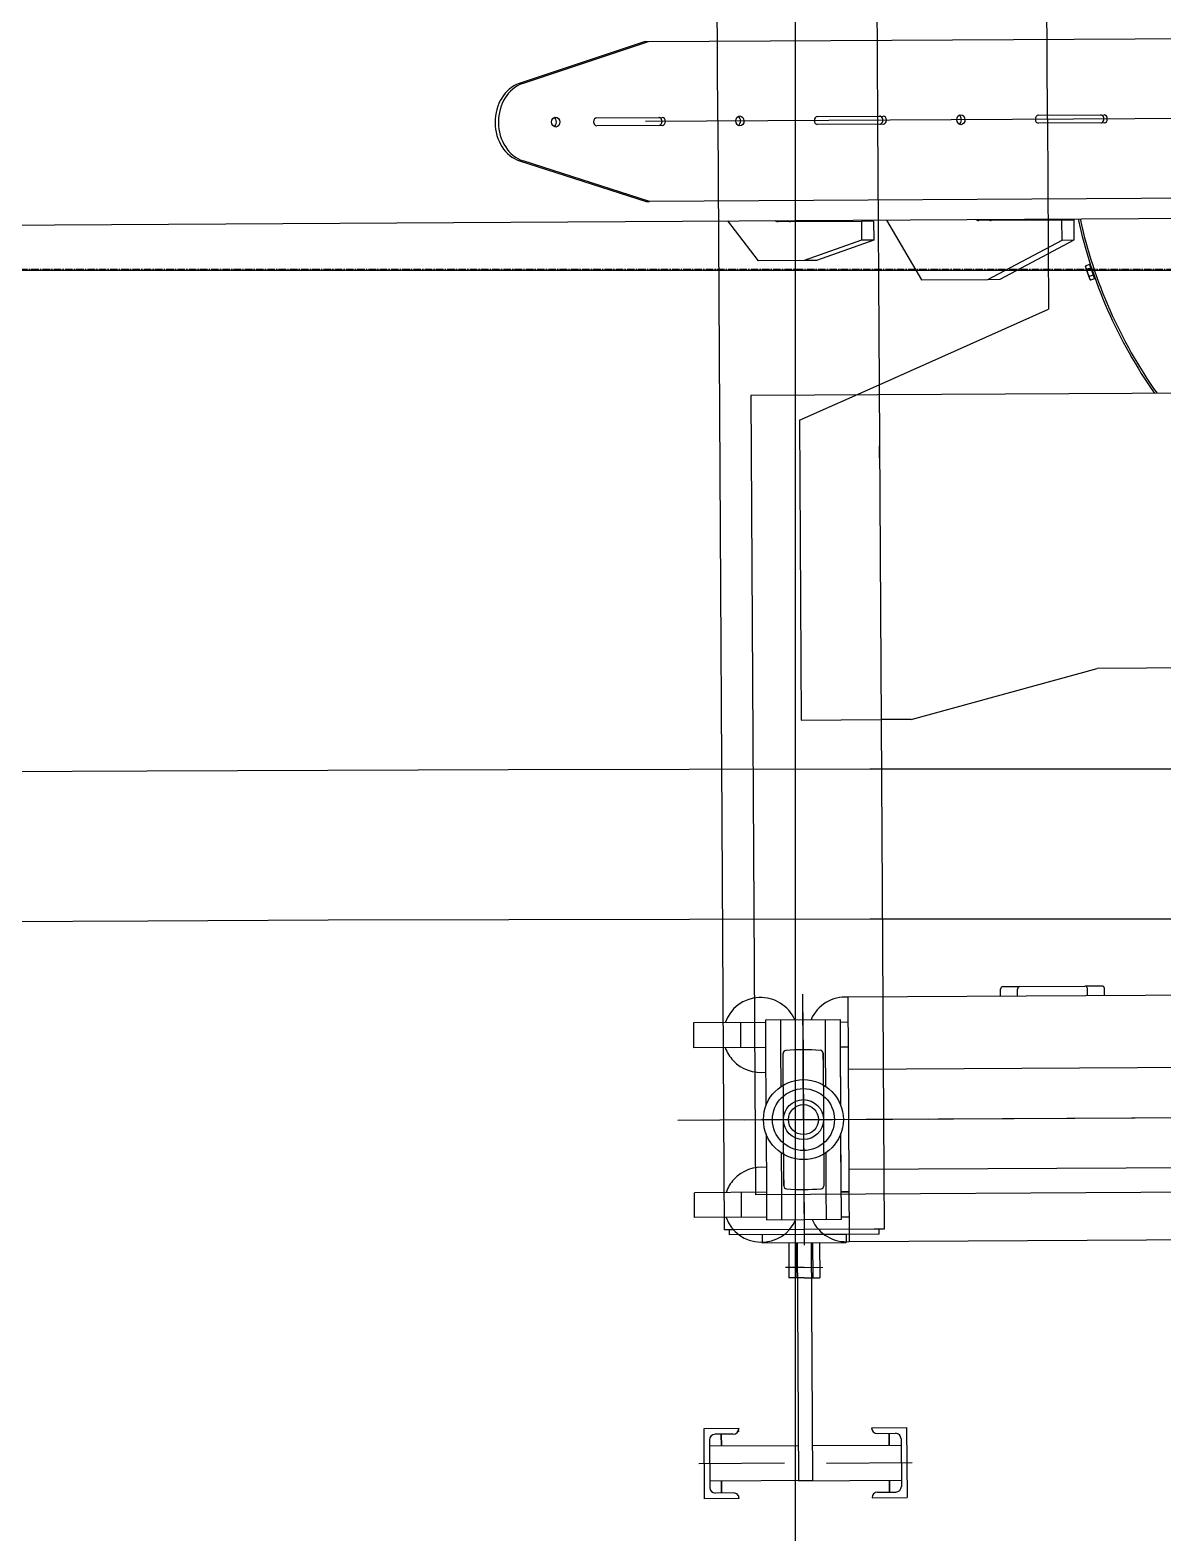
# Model space of a CAD drawing. Header units: millimetres. Extents: x -179076 to 119312, y -18667 to 180141.
# Drawn here: x -63835 to -62701, y 164126 to 165631 of the extents above; entities that cross this region are included whole.
import ezdxf

# ---------------------------------------------------------------- set-up
doc = ezdxf.new("R2010")
doc.units = ezdxf.units.MM
doc.linetypes.add('X-GRID_5~ROOF$0$CENTER2', pattern=[1.125, 0.75, -0.125, 0.125, -0.125])
for name, color, linetype in [('X-EXT_PH$0$A-254', 254, 'Continuous'), ('X-EXT_PH$0$A-ELE3', 4, 'Continuous'), ('X-EXT_PH$0$A-MEP1a', 5, 'Continuous'), ('X-EXT_PH$0$A-PAT', 251, 'Continuous'), ('X-EXT_PH$0$EA-K', 30, 'Continuous'), ('X-GRID_5~ROOF$0$A-CEN1', 1, 'X-GRID_5~ROOF$0$CENTER2')]:
    doc.layers.add(name, color=color, linetype=linetype)

# ---------------------------------------------------------------- blocks, each defined once
blk = doc.blocks.new('X-EXT_PH$0$bmu_office')
at = {"layer": 'X-EXT_PH$0$A-MEP1a', "color": 251}
for p, q in [((1290119, -1564601.2), (1290119, -1563511.2)), ((1290279, -1564336.4), (1290279, -1564601.2)), ((1290449, -1564601.2), (1290449, -1564430.8)), ((1290046.8, -1564521.2), (1289920.3, -1564562.6)), ((1289923.8, -1564562.6), (1290050.2, -1564521.2)), ((1290046.8, -1564521.2), (1290050.2, -1564521.2)), ((1290050.2, -1564521.2), (1290895.5, -1564521.2)), ((1289997.8, -1564597.2), (1290063.3, -1564597.2)), ((1290063.3, -1564605.2), (1289997.8, -1564605.2)), ((1290949, -1564601.2), (1290046.5, -1564601.2)), ((1290119, -1564601.2), (1290119, -1565711.2)), ((1290218.9, -1564597.2), (1290284.5, -1564597.2)), ((1290284.5, -1564605.2), (1290218.9, -1564605.2)), ((1290279, -1564601.2), (1290279, -1564866)), ((1290440.1, -1564597.2), (1290505.6, -1564597.2)), ((1290505.6, -1564605.2), (1290440.1, -1564605.2)), ((1290449, -1564601.2), (1290449, -1564791.2)), ((1289920.3, -1564639.8), (1290046.8, -1564681.2)), ((1290050.2, -1564681.2), (1289923.8, -1564639.8)), ((1290046.8, -1564681.2), (1290050.2, -1564681.2)), ((1290895.5, -1564681.2), (1290050.2, -1564681.2)), ((1288934.3, -1564701.2), (1291366.2, -1564701.2)), ((1290158.9, -1564741.2), (1290128.3, -1564701.2)), ((1290287.3, -1564701.2), (1290321.8, -1564761.2)), ((1290179, -1564702.2), (1290262.2, -1564702.2)), ((1290262.2, -1564702.2), (1290262.2, -1564721.2)), ((1290274.4, -1564702.2), (1290262.2, -1564702.2)), ((1290274.4, -1564702.2), (1290274.4, -1564721.2)), ((1290462.9, -1564702.2), (1290379.7, -1564702.2)), ((1290462.9, -1564702.2), (1290475.1, -1564702.2)), ((1290462.9, -1564722.2), (1290462.9, -1564702.2)), ((1290475.1, -1564722.2), (1290475.1, -1564702.2)), ((1290262.2, -1564721.2), (1290204.8, -1564741.2)), ((1290274.4, -1564721.2), (1290217.1, -1564741.2)), ((1290274.4, -1564721.2), (1290262.2, -1564721.2)), ((1290388.3, -1564761.2), (1290462.9, -1564722.2)), ((1290400.6, -1564761.2), (1290475.1, -1564722.2)), ((1290462.9, -1564722.2), (1290475.1, -1564722.2)), ((1290204.8, -1564741.2), (1290158.9, -1564741.2)), ((1290217.1, -1564741.2), (1290204.8, -1564741.2)), ((1290321.8, -1564761.2), (1290388.3, -1564761.2)), ((1290388.3, -1564761.2), (1290400.6, -1564761.2)), ((1290486.2, -1564749.3), (1290486.4, -1564748.1)), ((1290486.2, -1564749.3), (1290486.4, -1564750.1)), ((1290490.3, -1564746.8), (1290486.4, -1564748.1)), ((1290486.4, -1564750.1), (1290488.2, -1564755.5)), ((1290491.5, -1564750.4), (1290487.6, -1564751.7)), ((1290488.2, -1564755.5), (1290490, -1564760.8)), ((1290493.9, -1564757.5), (1290489.9, -1564758.8)), ((1290490, -1564760.8), (1290490.3, -1564761.6)), ((1290490.3, -1564746.8), (1290491.5, -1564750.4)), ((1290490.9, -1564748.6), (1290491.4, -1564748.4)), ((1290495, -1564761.1), (1290491.1, -1564762.4)), ((1290495, -1564759.2), (1290491.4, -1564748.4)), ((1290491.5, -1564750.4), (1290493.9, -1564757.5)), ((1290492.1, -1564750.3), (1290492.1, -1564750.3)), ((1290493.9, -1564757.5), (1290495, -1564761.1)), ((1290494.4, -1564757.2), (1290494.4, -1564757.2)), ((1290494.5, -1564759.4), (1290495, -1564759.2)), ((1290490.3, -1564761.6), (1290491.1, -1564762.4)), ((1290279, -1564866), (1290449, -1564791.2)), ((1290199, -1564901.2), (1290279, -1564866)), ((1290279, -1564866), (1290279, -1565711.2)), ((1290923.2, -1564876.2), (1290150.5, -1564876.2)), ((1290150.5, -1564876.2), (1290150.5, -1565676.2)), ((1290199, -1564901.2), (1290199, -1565201.2)), ((1290279, -1564939.2), (1290279, -1564927.2)), ((1290279, -1564927.2), (1290279, -1564939.2)), ((1290309, -1565201.2), (1290495.6, -1565151.2)), ((1290949, -1565151.2), (1290495.6, -1565151.2)), ((1290199, -1565201.2), (1290279, -1565201.2)), ((1290309, -1565201.2), (1290279, -1565201.2)), ((1290199, -1565601.2), (1290199, -1565475.7)), ((1290397, -1565478.7, 0), (1290397, -1565471.7, 0)), ((1290399.5, -1565469.2, 0), (1290416.5, -1565469.2, 0)), ((1290414, -1565478.7, 0), (1290414, -1565471.7, 0)), ((1290416.5, -1565469.2, 0), (1290481.5, -1565469.2, 0)), ((1290498.5, -1565469.2, 0), (1290481.5, -1565469.2, 0)), ((1290484, -1565478.7, 0), (1290484, -1565471.7, 0)), ((1290501, -1565478.7, 0), (1290501, -1565471.7, 0)), ((1290199, -1565493.9, 0), (1290199, -1565711.1, 0)), ((1290161.5, -1565503.7, 0), (1290089.5, -1565503.7, 0)), ((1290089.5, -1565503.7, 0), (1290089.5, -1565528.7, 0)), ((1290136.5, -1565503.7, 0), (1290136.5, -1565528.7, 0)), ((1290161.5, -1565501.2, 0), (1290236.5, -1565501.2, 0)), ((1290161.5, -1565501.2, 0), (1290161.5, -1565531.2, 0)), ((1290176.5, -1565501.2, 0), (1290176.5, -1565531.2, 0)), ((1290221.5, -1565531.2, 0), (1290221.5, -1565501.2, 0)), ((1290236.5, -1565531.2, 0), (1290236.5, -1565501.2, 0)), ((1290236.5, -1565503.7, 0), (1290244.5, -1565503.7, 0)), ((1290162, -1565528.7, 0), (1290089.5, -1565528.7, 0)), ((1290161.5, -1565531.2, 0), (1290161.5, -1565587.3, 0)), ((1290176.5, -1565531.2, 0), (1290176.5, -1565568.1, 0)), ((1290179, -1565541.2, 0), (1290179, -1565534.9, 0)), ((1290179, -1565667.5, 0), (1290179, -1565534.9, 0)), ((1290219, -1565541.2, 0), (1290219, -1565534.9, 0)), ((1290219, -1565534.9, 0), (1290219, -1565667.5, 0)), ((1290221.5, -1565568.1, 0), (1290221.5, -1565531.2, 0)), ((1290236, -1565528.7, 0), (1290244.5, -1565528.7, 0)), ((1290236.5, -1565528.7, 0), (1290244.5, -1565528.7, 0)), ((1290236.5, -1565587.3, 0), (1290236.5, -1565528.7, 0)), ((1290236.5, -1565587.3, 0), (1290236.5, -1565531.2, 0)), ((1290591.2, -1565551.2, 0), (1290244.5, -1565551.2, 0)), ((1290199, -1565601.2), (1290073.4, -1565601.2)), ((1290140, -1565601.2, 0), (1290608.9, -1565601.2, 0)), ((1290167.5, -1565601.2, 0), (1290647.5, -1565601.2, 0)), ((1290199, -1565601.2), (1290199, -1565726.8)), ((1290199, -1565601.2), (1290324.5, -1565601.2)), ((1290161.5, -1565615.1, 0), (1290161.5, -1565671.2, 0)), ((1290236.5, -1565701.2, 0), (1290236.5, -1565615.1, 0)), ((1290236.5, -1565673.7, 0), (1290236.5, -1565615.1, 0)), ((1290176.5, -1565634.3, 0), (1290176.5, -1565671.2, 0)), ((1290221.5, -1565671.2, 0), (1290221.5, -1565634.3, 0)), ((1290179, -1565661.2, 0), (1290179, -1565667.5, 0)), ((1290219, -1565661.2, 0), (1290219, -1565667.5, 0)), ((1290244.5, -1565651.2, 0), (1290591.2, -1565651.2, 0)), ((1290162, -1565673.7, 0), (1290089.5, -1565673.7, 0)), ((1290089.5, -1565698.7, 0), (1290089.5, -1565673.7, 0)), ((1290136.5, -1565698.7, 0), (1290136.5, -1565673.7, 0)), ((1291750.5, -1565676.2), (1290150.5, -1565676.2)), ((1290161.5, -1565671.2, 0), (1290161.5, -1565701.2, 0)), ((1290176.5, -1565671.2, 0), (1290176.5, -1565701.2, 0)), ((1290221.5, -1565701.2, 0), (1290221.5, -1565671.2, 0)), ((1290236, -1565673.7, 0), (1290244.5, -1565673.7, 0)), ((1290244.5, -1565673.7, 0), (1290236.5, -1565673.7, 0)), ((1290161.5, -1565698.7, 0), (1290089.5, -1565698.7, 0)), ((1290161.5, -1565701.2, 0), (1290236.5, -1565701.2, 0)), ((1290236.5, -1565698.7, 0), (1290244.5, -1565698.7, 0)), ((1290129, -1565711.2), (1290119, -1565711.2)), ((1290124, -1565711.2), (1290124, -1565716.2)), ((1290274, -1565716.2), (1290124, -1565716.2)), ((1290269, -1565711.2), (1290129, -1565711.2)), ((1290157, -1565716.2), (1290157, -1565724.6)), ((1290199, -1565716.2), (1290157, -1565716.2)), ((1290199, -1565716.2), (1290157, -1565716.2)), ((1290199, -1565716.2), (1290157, -1565716.2)), ((1290199, -1565716.2), (1290157, -1565716.2)), ((1290199, -1565716.2), (1290157, -1565716.2)), ((1290199, -1565716.2), (1290241, -1565716.2)), ((1290199, -1565716.2), (1290241, -1565716.2)), ((1290199, -1565716.2), (1290241, -1565716.2)), ((1290199, -1565716.2), (1290241, -1565716.2)), ((1290199, -1565716.2), (1290241, -1565716.2)), ((1290241, -1565716.2), (1290241, -1565724.6)), ((1290279, -1565711.2), (1290269, -1565711.2)), ((1290274, -1565716.2), (1290274, -1565711.2)), ((1290199, -1565724.6), (1290157, -1565724.6)), ((1290183.6, -1565724.6), (1290183.6, -1565759.6)), ((1290190.6, -1565724.6), (1290190.6, -1565759.6)), ((1290192, -1565724.6), (1290192, -1565962.6)), ((1290199, -1565724.6), (1290241, -1565724.6)), ((1290206, -1565724.6), (1290206, -1565962.6)), ((1290207.4, -1565724.6), (1290207.4, -1565759.6)), ((1290214.4, -1565724.6), (1290214.4, -1565759.6)), ((1290199, -1565749.1), (1290180.3, -1565749.1)), ((1290199, -1565749.1), (1290217.6, -1565749.1)), ((1290199, -1565759.6), (1290183.6, -1565759.6)), ((1290199, -1565759.6), (1290214.4, -1565759.6)), ((1290097.5, -1565910.1), (1290097.5, -1565980.1)), ((1290132.5, -1565910.1), (1290097.5, -1565910.1)), ((1290126.9, -1565915.7), (1290108.7, -1565915.7)), ((1290115, -1565915.7), (1290115, -1565927.6)), ((1290115, -1565927.6), (1290115, -1565915.7)), ((1290131.5, -1565911.6), (1290132.6, -1565913.2)), ((1290132.5, -1565910.1), (1290132.5, -1565910.2)), ((1290265.5, -1565910.1), (1290265.5, -1565910.2)), ((1290265.5, -1565910.1), (1290300.5, -1565910.1)), ((1290271, -1565915.7), (1290289.3, -1565915.7)), ((1290283, -1565915.7), (1290283, -1565927.6)), ((1290283, -1565927.6), (1290283, -1565915.7)), ((1290300.5, -1565910.1), (1290300.5, -1565980.1)), ((1290103.1, -1565921.3), (1290103.1, -1565968.9)), ((1290192, -1565927.6), (1290103.1, -1565927.6)), ((1290206, -1565927.6), (1290294.9, -1565927.6)), ((1290294.9, -1565921.3), (1290294.9, -1565968.9)), ((1290178, -1565945.1), (1290092.2, -1565945.1)), ((1290220, -1565945.1), (1290305.8, -1565945.1)), ((1290206, -1565962.6), (1290103.1, -1565962.6)), ((1290115, -1565962.6), (1290115, -1565974.5)), ((1290115, -1565974.5), (1290115, -1565962.6)), ((1290192, -1565962.6), (1290294.9, -1565962.6)), ((1290283, -1565962.6), (1290283, -1565974.5)), ((1290283, -1565974.5), (1290283, -1565962.6)), ((1290126.9, -1565974.5), (1290108.7, -1565974.5)), ((1290271, -1565974.5), (1290289.3, -1565974.5)), ((1290132.5, -1565980.1), (1290097.5, -1565980.1)), ((1290132.5, -1565980), (1290132.5, -1565980.1)), ((1290265.5, -1565980), (1290265.5, -1565980.1)), ((1290265.5, -1565980.1), (1290300.5, -1565980.1))]:
    blk.add_line(p, q, dxfattribs=at)
at = {"layer": 'X-EXT_PH$0$A-MEP1a', "color": 251, "elevation": 0}
blk.add_lwpolyline([(1290244.5, -1565478.7), (1290660.5, -1565478.7), (1290660.5, -1565723.7), (1290244.5, -1565723.7)], close=True, dxfattribs=at)
at = {"layer": 'X-EXT_PH$0$A-MEP1a', "color": 251}
for centre, radius in [((1290199, -1565601.2), 40), ((1290199, -1565601.2), 40), ((1290199, -1565601.2, 0), 40), ((1290199, -1565601.2, 0), 31), ((1290199, -1565601.2), 20), ((1290199, -1565601.2, 0), 15)]:
    blk.add_circle(centre, radius, dxfattribs=at)
for centre, radius, start, end in [((1290950.5, -1564601.2), 482, 191.9741, 214.7878), ((1290950.5, -1564601.2), 480, 192.0247, 214.9539), ((1290950.5, -1564601.2), 480, 192.0247, 214.9539), ((1290156.5, -1565516.2, 0), 37.5, 23.5782, 160.5288), ((1290241.5, -1565516.2, 0), 37.5, 85.4114, 156.4218), ((1290399.5, -1565471.7, 0), 2.5, 90, 180), ((1290416.5, -1565471.7, 0), 2.5, 90, 180), ((1290481.5, -1565471.7, 0), 2.5, 0, 90), ((1290498.5, -1565471.7, 0), 2.5, 0, 90), ((1290156.5, -1565516.2, 0), 37.5, 199.4712, 222.8334), ((1290156.5, -1565516.2, 0), 37.5, 222.8334, 277.6623), ((1290182, -1565534.9, 0), 3, 94.9505, 180), ((1290199, -1565731.2, 0), 200, 85.0495, 94.9505), ((1290216, -1565534.9, 0), 3, 0, 85.0495), ((1290156.5, -1565686.2, 0), 37.5, 82.3377, 137.1666), ((1290156.5, -1565686.2, 0), 37.5, 137.1666, 160.5288), ((1290182, -1565667.5, 0), 3, 180, 265.0495), ((1290199, -1565471.2, 0), 200, 265.0495, 274.9505), ((1290216, -1565667.5, 0), 3, 274.9505, 0), ((1290156.5, -1565686.2, 0), 37.5, 199.4712, 336.4218), ((1290241.5, -1565686.2, 0), 37.5, 203.5782, 274.5886), ((1290108.7, -1565921.3), 5.6, 90, 180), ((1290126.9, -1565910.2), 5.53, 270, 0), ((1290271, -1565910.2), 5.53, 180, 270), ((1290289.3, -1565921.3), 5.6, 0, 90), ((1290108.7, -1565968.9), 5.6, 180, 270), ((1290126.9, -1565980), 5.53, 0, 90), ((1290271, -1565980), 5.53, 90, 180), ((1290289.3, -1565968.9), 5.6, 270, 0)]:
    blk.add_arc(centre, radius, start, end, dxfattribs=at)
for centre, major_axis, ratio, start_param, end_param in [((1289928.8, -1564601.2), (0, 40), 0.819152, 0.261799, 2.879793), ((1289932.2, -1564601.2), (0, -40), 0.819152, 3.403392, 6.021386), ((1289953.4, -1564601.2), (0, 5), 0.819152, 3.575175, 5.849603), ((1289997.8, -1564601.2), (0, -4), 0.819152, 3.141593, 6.283185), ((1290059.9, -1564601.2), (0, -4), 0.819152, 0, 3.141593), ((1290063.3, -1564601.2), (0, 4), 0.819152, 3.141593, 6.283185), ((1290137.7, -1564601.2), (0, 5), 0.819152, 3.575175, 5.849603), ((1290218.9, -1564601.2), (0, -4), 0.819152, 3.141593, 6.283185), ((1290281, -1564601.2), (0, -4), 0.819152, 0, 3.141593), ((1290284.5, -1564601.2), (0, 4), 0.819152, 3.141593, 6.283185), ((1290358.8, -1564601.2), (0, 5), 0.819152, 3.575175, 5.849603), ((1290440.1, -1564601.2), (0, -4), 0.819152, 3.141593, 6.283185), ((1290502.2, -1564601.2), (0, -4), 0.819152, 0, 3.141593), ((1290505.6, -1564601.2), (0, 4), 0.819152, 3.141593, 6.283185), ((1290179, -1564687.2), (0, -15), 0.573576, 5.915977, 6.283185), ((1290191.3, -1564687.2), (0, -15), 0.573576, 5.915977, 6.283185), ((1290379.7, -1564687.2), (0, -15), 0.573576, 5.915977, 6.283185), ((1290392, -1564687.2), (0, -15), 0.573576, 5.915977, 6.283185)]:
    blk.add_ellipse(centre, major_axis=major_axis, ratio=ratio, start_param=start_param, end_param=end_param, dxfattribs=at)
for centre in [(1289956.8, -1564601.2), (1290141.1, -1564601.2), (1290362.3, -1564601.2)]:
    blk.add_ellipse(centre, major_axis=(0, -5), ratio=0.819152, dxfattribs=at)
for points in [[(1290486.4, -1564748.1), (1290486.2, -1564749.3), (1290486.4, -1564750.1)], [(1290486.4, -1564750.1), (1290486.7, -1564750.9), (1290487.6, -1564751.7)], [(1290487.6, -1564751.7), (1290487.7, -1564753.8), (1290488.2, -1564755.5)], [(1290488.2, -1564755.5), (1290488.8, -1564757.1), (1290489.9, -1564758.8)], [(1290489.9, -1564758.8), (1290489.7, -1564760), (1290490, -1564760.8)], [(1290490, -1564760.8), (1290490.3, -1564761.6), (1290491.1, -1564762.4)]]:
    blk.add_rational_spline(points, [1, 1.0379548493, 1], degree=2, dxfattribs=at)
blk.add_point((1290199, -1565601.2, 0), dxfattribs=at)

msp = doc.modelspace()

# ---------------------------------------------------------------- hatches: boundary and pattern name
at = {"layer": 'X-EXT_PH$0$A-254'}
h = msp.add_hatch(color=256, dxfattribs=at)
h.dxf.hatch_style = 1
edge = h.paths.add_edge_path(flags=16)
edge.add_arc((-150113.3, 146990.8), 116300, 0, 7.249805)
edge.add_arc((-40000.7, 160998.5), 5300, 7.2498, 83.5155)
edge.add_arc((-62813.3, -39709.2), 207300, 83.515545, 96.484455)
edge.add_arc((-85625.9, 160998.5), 5300, 96.4845, 172.7502)
edge.add_arc((24486.7, 146990.8), 116300, 172.750195, 180)
edge.add_arc((24486.7, 146990.8), 116300, 180, 187.249805)
edge.add_arc((-85625.9, 132983.1), 5300, 187.2498, 263.5155)
edge.add_arc((-62813.3, 333690.8), 207300, 263.515545, 276.484455)
edge.add_arc((-40000.7, 132983.1), 5300, 276.4845, 352.7502)
edge.add_arc((-150113.3, 146990.8), 116300, 352.750195, 360)
edge = h.paths.add_edge_path()
edge.add_arc((-150113.3, 146990.8), 116800, 0, 7.249805)
edge.add_arc((-40000.7, 160998.5), 5800, 7.24981, 83.51554)
edge.add_arc((-62813.3, -39709.2), 207800, 83.515545, 96.484455)
edge.add_arc((-85625.9, 160998.5), 5800, 96.48446, 172.75019)
edge.add_arc((24486.7, 146990.8), 116800, 172.750195, 180)
edge.add_arc((24486.7, 146990.8), 116800, 180, 187.249805)
edge.add_arc((-85625.9, 132983.1), 5800, 187.24981, 263.51554)
edge.add_arc((-62813.3, 333690.8), 207800, 263.515545, 276.484455)
edge.add_arc((-40000.7, 132983.1), 5800, 276.48446, 352.75019)
edge.add_arc((-150113.3, 146990.8), 116800, 352.750195, 360)
at = {"layer": 'X-EXT_PH$0$A-PAT'}
h = msp.add_hatch(dxfattribs=at)
h.set_pattern_fill('NET', color=256, scale=600)
h.set_pattern_definition([(0, (-165939.6, 60614), (0, 1905), []), (90, (-165939.6, 60614), (-1905, 1e-13), [])])
h.paths.add_polyline_path([(-81613.3, 153190.8), (-42913.3, 153190.8), (-42913.3, 140790.8), (-81613.3, 140790.8)], flags=16)
h.paths.add_polyline_path([(-42863.3, 145590.8), (-42763.3, 140790.8), (-42713.3, 140790.8)], flags=16)
edge = h.paths.add_edge_path()
edge.add_arc((-40000.7, 160998.5), 5300, 7.2498, 83.5155)
edge.add_arc((-62813.3, -39709.2), 207300, 83.515545, 96.484455)
edge.add_arc((-85625.9, 160998.5), 5300, 96.4845, 172.7502)
edge.add_arc((24486.7, 146990.8), 116300, 172.750195, 187.249805)
edge.add_arc((-85625.9, 132983.1), 5300, 187.2498, 263.5155)
edge.add_arc((-62813.3, 333690.8), 207300, 263.515545, 276.484455)
edge.add_arc((-40000.7, 132983.1), 5300, 276.4845, 352.7502)
edge.add_arc((-150113.3, 146990.8), 116300, 352.750195, 367.249805)

# ---------------------------------------------------------------- linework, layer by layer
at = {"layer": 'X-EXT_PH$0$A-ELE3', "color": 11, "true_color": 0xf27172}
for points in [[(-35013.3, 146990.8, 0.031644), (-35933.5, 161515.9, 0.345625), (-39537.7, 165072.2, 0.056648), (-86089, 165072.2, 0.345625), (-89693.2, 161515.9, 0.031644), (-90613.3, 146990.8, 0.031644), (-89693.2, 132465.7, 0.345625), (-86089, 128909.3, 0.056648), (-39537.7, 128909.3, 0.345625), (-35933.5, 132465.7, 0.031644)], [(-35163.3, 146990.8, 0.031644), (-36082.3, 161497, 0.345625), (-39554.7, 164923.2, 0.056648), (-86072, 164923.2, 0.345625), (-89544.4, 161497, 0.031644), (-90463.3, 146990.8, 0.031644), (-89544.4, 132484.6, 0.345625), (-86072, 129058.3, 0.056648), (-39554.7, 129058.3, 0.345625), (-36082.3, 132484.6, 0.031644)], [(-36513.3, 146990.8, 0.031644), (-37421.5, 161326.6, 0.345625), (-39707.1, 163581.8, 0.056648), (-85919.6, 163581.8, 0.345625), (-88205.2, 161326.6, 0.031644), (-89113.3, 146990.8, 0.031644), (-88205.2, 132654.9, 0.345625), (-85919.6, 130399.7, 0.056648), (-39707.1, 130399.7, 0.345625), (-37421.5, 132654.9, 0.031644)], [(-36663.3, 146990.8, 0.031644), (-37570.3, 161307.7, 0.345625), (-39724.1, 163432.8, 0.056648), (-85902.6, 163432.8, 0.345625), (-88056.4, 161307.7, 0.031644), (-88963.3, 146990.8, 0.031644), (-88056.4, 132673.9, 0.345625), (-85902.6, 130548.7, 0.056648), (-39724.1, 130548.7, 0.345625), (-37570.3, 132673.9, 0.031644)]]:
    msp.add_lwpolyline(points, format="xyb", close=True, dxfattribs=at)
at = {"layer": 'X-GRID_5~ROOF$0$A-CEN1', "ltscale": 10}
msp.add_lwpolyline([(-29513.3, 165390.8), (-99513.3, 165390.8)], dxfattribs=at)

# ---------------------------------------------------------------- block references
at = {"layer": 'X-EXT_PH$0$EA-K', "rotation": 0.3278359900709154}
msp.add_blockref('X-EXT_PH$0$bmu_office', (-1362196.4, 1722733.3), dxfattribs=at)

doc.saveas('drawing.dxf')
